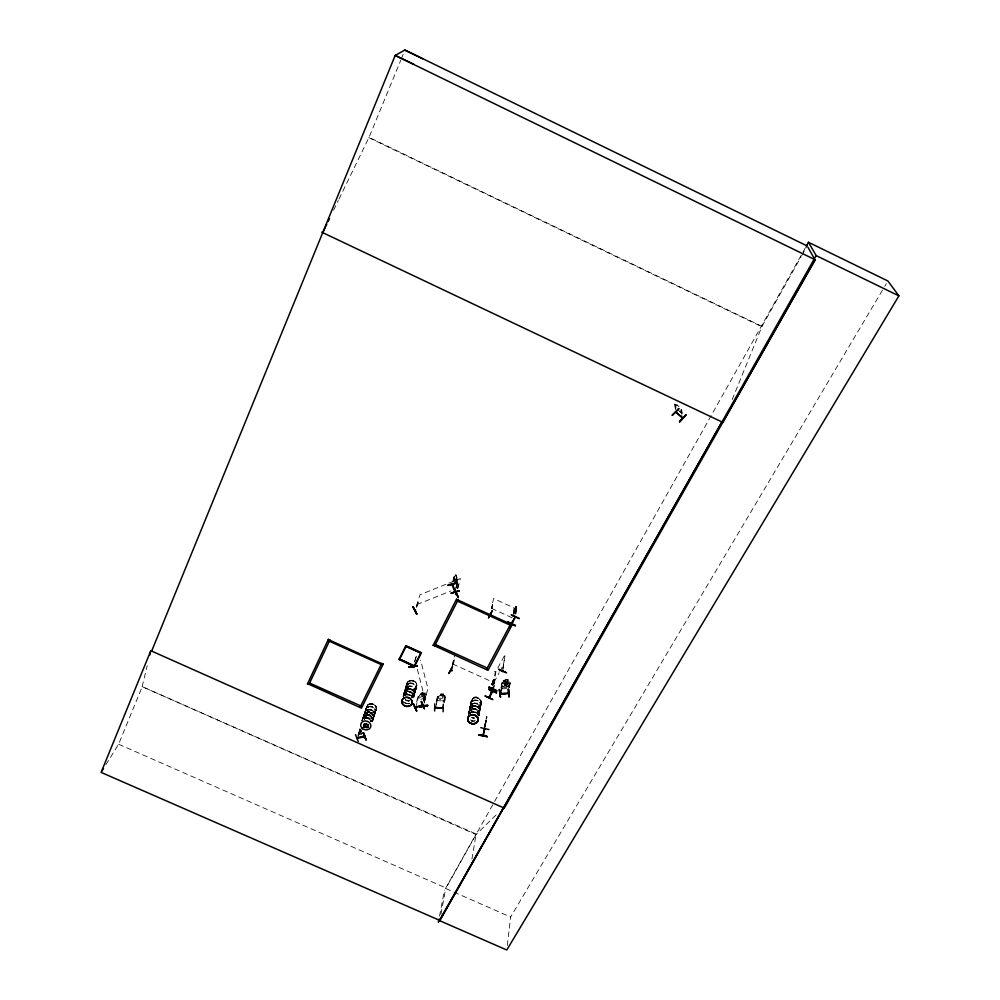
<?xml version="1.0" encoding="UTF-8"?>
<svg xmlns="http://www.w3.org/2000/svg" width="1000" height="1000" viewBox="0 0 1000 1000"><rect width="100%" height="100%" fill="white"/><g stroke="black" fill="none" stroke-linecap="round" stroke-linejoin="round"><path stroke-width="0.75" stroke-dasharray="5 3.75" d="M363.7 716.375L362.488 719.837A5.238 4.487 17.4 0 1 368.35 715.263A5.238 4.487 17.4 0 1 372.413 721.85M365.45 716L364.325 715.15M365.35 715.088L364.6 715.725M364.412 714.35L365.575 710.75M365.412 711.325L365.75 708.838M365.438 715.788C365.588 714.712 364.925 716.125 365.712 715.825M369.387 712.275C357.525 703.7 381.5 699.475 375.412 711.325M366.3 708.425L366.662 706.125L365.938 708.625M368.6 706.55L367.225 707.262M368.387 706.988L368.188 706.438M367.75 706.2L368.312 707.475M372.25 718.562L372.463 719.2L372.388 718.55M372.788 720.438L372.8 719.275M373.775 716.55L373.338 718.988M374.588 714.775L374.613 713.612M374.787 710.05L375.337 710.55L375.35 709.887M375.613 711.938L375.588 710.6M438.25 696.7L437.512 696.388L438.25 696.7L435.55 707.738M436.15 702.163L437.762 695.5L445.887 696.038M443.5 694.087L443.188 695.512L444.438 695.962L443.85 698.462L442.225 699.45L439.688 699.287L438.587 698.112L439.2 695.612L440.588 695.212M443.288 695.387L443.612 694.05L440.9 693.875L440.662 695.263L438.762 695.212M444.85 697.138L445.6 696.938L444.85 697.138L443.55 702.663M444.3 702.712L445.788 696.05L445.037 695.5M403.363 696.6L404.575 692.9M404.1 693.688L404.175 692.35M405.712 691.525L404.988 692.3M404.975 691.05L405.325 688.5L408.263 686.162M406.225 692.2L405.288 691.862L405.938 693.225M405.825 688.088L406.188 685.537L409.1 683.213M405.012 692.075L406.025 692.775L406.438 691.85M408.688 683.5L407.55 683.175M407.45 683.637L408.462 684.325L408.862 683.413M413.638 695.4L412.788 695.575L413.55 695.212M403.512 696.137A5.213 4.513 15.6 0 1 408.725 691.4A5.213 4.513 15.6 0 1 413.738 696.963L413.775 695.812M413.825 696L413.787 697.212A5.288 4.588 15.6 0 0 408.688 691.5A5.288 4.588 15.6 0 0 403.375 696.312M414.55 694.513L414.275 691.963L412.65 689.912M415.3 690.275L414.113 693.95L414.8 692.95M415.2 686.775L415.637 686.65M416.125 687.312L416.087 688.487L416.763 685.975M415.825 687.312L415.763 686.675L415.387 687.337M468.837 712.65L468.775 713.838A5.213 4.513 11.8 0 1 474.812 709.25A5.213 4.513 11.8 0 1 478.663 715.812M469.275 710.825L469.35 709.5M469.913 708.162L470.312 705.588L472.1 703.775M470.45 704.925L471.05 702.4L470.662 703.512C475.662 684.25 490.575 714.038 471.962 704.475A5.125 4.462 11.7 0 1 475.7 697.725A5.125 4.462 11.7 0 1 480.812 704.3L480.788 705.5L481.25 702.95M470.763 709.663C470.075 707.1 473.225 710.612 470.5 709.7M470.525 705.125L470.575 703.95L470.075 706.5L471.138 704.513M471.413 709.775L470.5 708.675M471.075 700.987L471.95 704.475M471.238 709.85L471.075 708.7M471.887 700.662L473.263 700.487M472.362 700.962C472.638 698.263 474.225 702.75 472 700.788M478.125 712.913L478.275 712.225L478.738 712.825M479.225 714.45L479.212 713.037M479.675 704.163L480.462 703.838M479.738 711.675L479.513 709.137L476.763 706.4M480.213 708.538L479.363 705.2M507.3 945.5L510.625 917.013L883.925 287.7M509.338 687.463L510.3 681.125M509.363 687.725L510.4 681.175L509.45 680.713M508.6 687.75L509.425 682.025L510.213 682.25L509.425 682.025M507.837 679.45L507.638 680.863L508.925 681.162L508.137 686.237L506.587 687.35L504 687.425L502.8 686.388L503.638 681.363L505.075 680.875L503.125 680.9L502.188 681.488L501.125 688.025M507.312 683.288L507.512 681.875L504.787 682.038M505.075 680.95L505.2 679.513L507.938 679.412L507.738 680.812L510.3 681.2M507.35 679.688L505.7 679.75M515.85 614.038L516.737 606.7L515.475 613.1M515.725 607.825L515.875 606.45L515.8 609.35L513.913 613.587M515.575 613.913L516.9 605.875L513.212 612.625L513.663 611.462M501.25 687.487L502.188 681.488M513.475 613.725L514.513 609.888M501.413 690.475L502.762 682.262L502 682.288L502.762 682.262M514.712 608.663L514.562 609.963L514.888 608.5M501.213 692.1L502.788 682.513M515.6 607.137L514.812 608.9M503.013 669.438L504.212 660.475L502.812 668.138M471.938 859.163L476.112 834L142.15 686.637L476.012 834.562L497.987 813.138M513.35 612.188L514.062 607.9L493.525 598.513L491.525 608.625M502.738 669.312L505.275 654.112L495.887 671.637L493.587 684.4M494.125 683.925L494.913 677.812L493.963 684.225M485.337 726.587L486.688 717.4M492.775 684.112L493.212 681.625L491.7 686.112M493.375 681.225L493.562 679.75L492.425 681.9M493.188 684.212L495.375 671.75L491.213 669.862M493.512 683.637L494.137 679.8M484.562 727.075L486.775 716.475L486.4 718.425M492.6 681.737L492.188 683.225M484.65 727.087L486.7 716.45L484.5 727.588M492.238 685.387C491.35 683.225 495.163 676.762 493.562 677.9M485.075 726.525L486.775 716.475M492.362 685.163L493.675 677.675M440.887 914.325L445.838 887.938L476.112 834M478.488 712.225L478.325 712.788M478.837 716L479.062 714.7L478.675 715.788M479.175 714.188L480.125 709.013M480.238 708.512L480.688 705.975M439.538 916.1L444.425 890.263M486.2 720.188L484.75 726.375M486.112 720.163L484.475 727.75M486.2 718.725L486.488 717.712M492 608.55L492.475 604.237L491.875 608.8M491.65 608.387L492.475 604.237M485.25 724.137L485.288 723.625M468.575 713.962L468.825 712.675M468.938 712.163L469.963 707.013M485.588 722.537L486.037 720.275M485.825 720.55L485.562 722.163M486.388 717.925L486.637 716.787M486.975 717.463L486.55 718.037M453.263 664.525L454.412 659.9L453.6 659.812L454.412 659.9M443.55 702.412L444.85 696.888M452.225 665.675L454.738 654.987M452.337 665.45L453.725 659.587M142.15 686.637L147.2 665.688M440.662 695.337L440.988 694M436.238 704.725L438.263 696.438M457.85 588.362L460.363 578.513L447.375 583.737M457.15 588.638L458.05 584.338L458.888 584.312L458.05 584.338M457.725 588.112L458.75 584.062M455.363 589.862L456.438 585.675M456.075 587.837L456.8 585.05M456.863 584.675L457.675 581.5L455.163 574.587M456.362 587.75L457.525 581.5M424.387 702.887L426.3 694.275L423.938 702.262M457.062 577.413L456.488 582.438M423.625 700.975L425.712 693.238L424.925 692.975L418.225 695.512L416.225 703.525M423.738 701.225L425.425 694.1L423.413 700.062M424.113 702.925L427.887 688.425L420.637 660.2M456.763 577.225L456.163 575.75M456.662 578.612L456.112 575L457.1 577.45M453.363 581.138L454.55 574.925L455.737 576.312L456.025 575.025M452.713 581.838L454.7 574.125M420.9 694.275L419.55 695.113L418.875 697.613L419.825 698.3L423.688 696.1L424.35 693.6L423.225 693.55L423.675 692.15L421.188 692.925L420.875 694.338L421.225 693.012M453 581.75L454.825 574.837M453.638 581.05L454.825 575.6M415.812 707.45L418.675 696.188M413.75 696.963L415.138 691.912M415.288 691.413L415.962 688.938M405.25 692L406.238 691.575M414.475 661.9L416.25 655.738M414.762 661.862L416.438 656.05M403.025 696.712L403.375 695.45M403.537 694.95L404.988 689.912M405.138 689.412L405.85 686.95M406 686.45L406.7 684M493.212 685.075L493.825 683.062M512.837 616.475L516.362 609.175M416.575 607.013L418.675 600.163M416.7 607.263L418.812 600.413M416.438 606.163L419.95 594.775L445.925 584.325M363.837 714.6L363.762 718.225M367.95 707.487L367.55 706.538M367.163 727.962L368.35 724.3M367.275 728.025L368.438 724.262M376.037 710.263A5.088 4.375 17.4 0 0 370.788 703.737A5.088 4.375 17.4 0 0 367.388 710.55A5.088 4.375 17.4 0 0 376.037 710.263L376.45 709.25L372.45 721.475A5.162 4.425 17.4 0 0 369.1 715.15A5.162 4.425 17.4 0 0 362.7 718.375M375.613 711.975L374.412 714.175M366.5 728.162L367.425 725.35L368.2 725.425L367.425 725.35M364.775 728.15L365.838 724.862L363.5 725.387M366.463 723.125L366.012 724.488L367.738 724.05M363.675 725.013L364.125 723.65L363.612 724.987L367.7 723.975M364.438 723.713L365.788 723.825M360.875 729.375L360.025 731.95L360.925 732.8M404.125 692.45L405.262 690.188L407.45 688.9A5.162 4.487 15.6 0 1 414.175 691.888A5.162 4.487 15.6 0 1 411.275 697.575M407.388 683.5L408.15 683.088M407.762 683.325L407.975 684.038M408.688 683.838L407.863 683.975M359.975 728.487L358.625 734.587L361.65 733.975M357.9 735.588L360.15 728.288M357.663 738.25L360.375 729.538M362.875 717.788L362.025 720.362A5.175 4.425 17.3 0 1 362.7 719.4M363.05 717.275L364.75 712.15M364.938 711.637L365.763 709.125M413.387 695.588L412.863 695.188M412.463 697.438L414.588 694.388M469.762 708.363L469.325 709.613C470.25 705.238 476.438 704.775 478.85 708.15M469.325 711.087L468.713 713.625A5.3 4.588 11.8 0 1 474.888 708.838A5.3 4.588 11.8 0 1 478.8 715.512M480.3 707.087A5.15 4.475 11.7 0 0 475.163 700.462A5.15 4.475 11.7 0 0 471.45 707.375L470.513 705.062L471.438 707.275A5.15 4.475 11.7 0 0 480.3 707.087L480.925 704.538L479.938 702.175M480.863 705.763L478.7 708.688M479.738 710.1L480.05 706.35M479.325 712.812L479.825 710.35L478.875 708.037M479.237 714.488L478.812 715.612A5.3 4.588 11.8 0 0 474.862 709A5.3 4.588 11.8 0 0 468.738 713.688M105.875 764.712L118.612 744.225L142.45 686.162M338.963 199.112L369.038 137.375L400.838 60.025M401.425 58.6L403.188 54.3M732.2 399.55L761.988 326.388L369.038 137.375M491.562 684.712L492.212 683.188M333.55 210.287L338.288 200.5M515.962 606.487L514.763 608.737M492.525 682.175L493.212 680.888M491.488 684.712L494.412 679.388M494.012 682.35L499.125 672.812M499.862 671.45L503.512 664.638M805.425 247.7L445.737 888.512L510.625 917.013M761.988 326.388L801.137 256.663M801.888 255.325L806.413 247.275M884.712 286.363L886.312 283.675M365.75 708.8L367.587 707.075M365.9 708.675L366.575 707.738M361.987 720.413L362.675 719.463M373.45 717.212L374.65 715L373.625 711.475L374.312 712.562M373.387 718.888L370.513 721.225A5.112 4.387 17.4 0 0 373.188 715.75A5.125 4.4 17.4 0 0 366.6 712.788A5.125 4.4 17.4 0 0 363.812 718.375A5.112 4.387 17.4 0 1 366.6 712.8A5.112 4.387 17.4 0 1 373.188 715.75A5.125 4.4 17.4 0 1 370.412 721.325M406.325 685.387L407.025 684.425M405.337 688.475L406.175 687.375M404.538 691.312L405.238 690.312M413.438 696.65L414.188 695.55M470.913 702.537L472.7 700.75M469.175 711.225L470.988 709.425M468.663 714.225L470.375 712.513M480.225 705.125L480.95 704.15M479.05 711.012L479.875 709.963A5.263 4.562 11.7 0 0 474.6 703.238A5.263 4.562 11.7 0 0 470.812 710.275A5.263 4.562 11.7 0 0 479.837 709.987L478.088 711.737M478.862 712.613L478.363 712.288M478.625 713.688L477.587 714.562L479.363 712.7M424.775 696.838L423.562 698.45L417.7 700.288L417.287 699.188M423.488 698.337L424.663 696.775M493.288 681.188L493.787 680.562M509.85 684.75L508.7 686.125L502.225 686.35M508.638 686.075L509.75 684.675M365.763 727.35L364.975 727.438M675.387 409.3L674.788 404.087M676.075 408.075L675.15 404.487L675.85 408.312L675.037 406.575M674.8 404.237L677.062 405.788L676.963 404.862M681.413 409.975L681.7 412.488M681.938 413.6L681.188 409.738L682.075 417.463M362.7 729.338L360.487 731.3L361.238 731.2M368.425 707.288L367.188 707.038M365.45 710.825L367.612 709.562M364.363 715.025L365.3 714.875M363.575 716.462L365.75 715.188M375.425 711.338L373.3 712.575M373.512 714.887L374.538 714.1M405.225 690.3L407.425 689.025M372.537 717.925L373.575 717.138M404.45 692.987L406.675 691.675L405.45 692.2M371.688 720.725L372.7 719.862M413.162 694.663L414.212 693.863M412.45 697.425L413.488 696.538M505.65 685.413L502.975 686.888L505.037 685.238L503.562 683.763L505.625 684.925L508.162 683.637L506.175 685.225L507.788 686.712L505.625 685.288M472.725 701.075L472.938 700.062M470.462 707.475L474.038 705.987L476.725 706.538M478.663 708.7L479.688 707.913M508.537 683.65L507 684.762L504.438 684.862L503.225 683.838L504.65 683.4M485.037 724.725L485.825 720.575M501.737 683.913L504.65 683.325M413.612 689.438C420.175 687.675 415.462 678.325 409.837 680.588C403.3 682.412 407.987 691.7 413.625 689.463M368.075 707.163L367.45 707.013M405.8 694.7L404.588 695.212A5.312 4.6 15.6 0 1 412.638 697.775L411.962 696.65M412.837 692.163C415.913 691.5 417.25 687.5 415.175 685.138M412.013 695.15L413.212 694.65M364.725 718.263L363.537 718.763A5.25 4.5 17.3 0 1 371.5 721.3L370.825 720.2M372.388 715.35L373.562 714.862M371.413 718.388L372.587 717.9M370.55 721.112L371.725 720.625M416.925 604.55L450.85 590.962M425.538 694.338L424.738 694.312M365.525 725.6L363.175 726.112L365.625 725.537M363.55 726.325L365.062 726L363.4 726.775M362.738 727.262L367.575 726.925L366.763 726.612M362.75 727.55L366.838 726.637M363.537 732.45L359.062 733.4L358.738 732.188L359.175 733.425M358.7 734.525L364.55 733.275M409.837 680.612L411.15 680.413M407.413 689L411.475 689.212L414.575 693.288M405.55 691.688L406.3 692.025M367.663 706.488L368.325 706.875M367.975 712.138L365.487 712.837L363.787 714.7L367.975 712.15L373.3 712.6M426.463 694.925L426.012 694.312M505.213 679.587L507.938 679.412M503.137 680.975L509.5 680.75M504.6 683.787L507.163 683.7L504.575 683.85M509.988 683.6L502.688 683.325M501.788 688.825L508.275 688.575M443.188 695.512L444.988 695.625M408.75 688.8L410.125 688.913M365.988 724.412L367.088 724.587L366.262 727.138L365.188 726.7M424.913 693.1L425.625 693.288M508.525 683.75L507.212 683.337L509.1 683.238M410.15 688.8L411.438 689.325M372.1 703.812L373.387 704.212M369.288 712.362L372.713 714.4L373.713 716.675L371.8 713.35M366.788 726.688L367.488 726.963M118.612 744.225L445.838 887.938M452.625 663.962L493.5 682.45M491.575 608.387L512.413 617.913M674.725 404.15L675.575 404.5M368.738 137.625L762.138 326.85M370.637 712.663L371.763 713.475M679.112 406.7L676.888 404.775L677 405.863L675.913 405.2L676.087 406.938M681.125 412.675L676.988 409.087L681.175 412.762M675.475 404.513L677 405.863M681.587 410.5L680.975 409.975L681.325 413.062M360.487 730.863L361.388 731.7M420.45 694.362L423.837 697.962M364.562 719.163A5.138 4.412 17.4 0 1 365.9 712.788A5.125 4.4 17.4 0 1 373.1 715.1A5.125 4.4 17.4 0 1 370.5 721.05A5.138 4.412 17.4 0 0 373.113 715.088A5.138 4.412 17.4 0 0 365.9 712.788A5.125 4.4 17.4 0 0 364.562 719.163L363.462 716.925M371.825 717.113L372.5 718.213M366.388 713.438A5.175 4.45 17.4 0 1 369.85 706.513A5.175 4.45 17.4 0 1 375.188 713.15A5.175 4.45 17.4 0 1 366.388 713.438L365.375 711.188M365.387 716.6A5.125 4.4 17.4 0 1 368.812 709.762A5.125 4.4 17.4 0 1 374.1 716.325A5.125 4.4 17.4 0 1 365.387 716.6L364.363 714.212M374.613 708.45L375.625 710.725M406.112 689.137L406.788 690.25A5.15 4.487 15.6 0 0 415.588 690.05A5.15 4.487 15.6 0 0 410.337 683.4A5.15 4.487 15.6 0 0 406.8 690.35M414.35 688.088L415.363 690.425M412.8 693.625L413.825 695.975M406.9 686.413L407.562 687.5M415.913 682.55L416.562 683.65M470.163 709.188L470.838 710.312M469.613 711.912L470.25 713.125M470.225 713.138L469.3 710.713M478.3 710.863L478.975 712M477.713 713.95L478.387 715.088M501.6 685.05L502.3 686.3M501.863 688.775L501.15 687.5M455.75 582.15L454.562 577.675M454.837 581.625L453.862 577.288L455.688 583.975M359.688 729.638L360.012 730.837M417.337 699.075L417.762 700.225M372.475 718.162L372.463 721.775A5.238 4.487 17.4 0 0 369.062 715.275A5.238 4.487 17.4 0 0 362.562 718.538M405.775 687.938L406.15 689.2M404.925 690.9L405.275 692.225M404.137 693.562L404.438 694.887M359.775 729.613L360.125 730.863M469.85 707.975L470.275 709.412M478.925 711.912L479.288 713.213M417.3 669.212L425.062 699.25M416.15 656.087L416.325 656.75M681.812 410.275L682.163 413.363M681.338 409.925L681.625 412.425M675.15 404.487L675.612 409.062M364.613 718.988A5.138 4.4 17.4 0 1 365.95 712.625A5.138 4.4 17.4 0 1 373.162 714.925A5.138 4.4 17.4 0 1 370.562 720.888A5.15 4.425 17.4 0 0 373.162 714.975A5.112 4.387 17.4 0 0 365.962 712.638A5.15 4.425 17.4 0 0 364.575 719.062M364.625 718.988A5.112 4.387 17.4 0 1 365.962 712.638A5.15 4.425 17.4 0 1 373.162 714.975A5.112 4.387 17.4 0 1 370.55 720.863M368.5 727.288A5.175 4.438 17.3 0 1 363.438 726.275M364.637 718.675A5.175 4.438 17.3 0 1 367.262 718.587M368.562 719A5.175 4.438 17.3 0 1 371.312 721.663M368.638 727.013A5.25 4.5 17.3 0 1 363.5 725.987M361.9 720.512A5.25 4.5 17.3 0 1 362.575 719.538M365.637 723.737A5.238 4.487 17.4 0 0 366.938 724.15A5.15 4.425 17.4 0 1 365.613 723.85M368.663 726.762A5.175 4.425 17.3 0 1 363.612 725.763M363.65 718.65A5.175 4.425 17.3 0 1 371.475 721.137M362.525 720.062A5.15 4.425 17.4 0 1 368.275 715.512A5.15 4.425 17.4 0 1 372.275 721.988M366.987 724A5.238 4.487 17.4 0 1 365.688 723.575M475.538 712.525A5.175 4.487 11.7 0 0 479.487 705.938A5.175 4.487 11.7 0 0 470.812 705.238A5.175 4.487 11.7 0 0 474.188 712.425A5.238 4.525 11.8 0 0 471.525 712.425M480.812 704.3A5.125 4.462 11.7 0 1 472.013 704.6A5.112 4.45 11.7 0 1 475.7 697.725A5.112 4.45 11.7 0 1 480.8 704.3A5.112 4.45 11.7 0 1 472.025 704.587M470.4 712.8A5.175 4.487 11.7 0 1 471.6 706.575A5.175 4.487 11.7 0 1 478.775 707.987A5.175 4.487 11.7 0 1 477.562 714.225M477.537 714.425A5.188 4.5 11.7 0 0 478.75 708.188A5.188 4.5 11.7 0 0 471.562 706.762A5.188 4.5 11.7 0 0 470.35 713A5.238 4.525 11.8 0 0 469.325 713.688M472.488 721.237A5.238 4.525 11.8 0 1 471.188 720.825A5.312 4.6 11.8 0 0 475.225 721.038M477.587 714.362A5.238 4.525 11.8 0 1 478.225 715.45M469.3 713.462A5.312 4.6 11.8 0 1 475.575 712.513M476.75 713.213A5.312 4.6 11.8 0 1 478.338 715.25M470.312 713.263A5.175 4.487 11.7 0 1 471.512 707.025A5.175 4.487 11.7 0 1 478.688 708.45A5.175 4.487 11.7 0 1 477.475 714.675M474.487 718.125A5.3 4.588 11.8 0 1 471.8 717.588A5.213 4.513 11.8 0 0 474.438 718.225M475.262 720.625A5.225 4.525 11.8 0 1 470.138 719.613M468.713 714.137A5.225 4.525 11.8 0 1 475.613 712.237M476.763 712.925A5.225 4.525 11.8 0 1 478.325 714.925M474.513 717.962A5.3 4.588 11.8 0 1 471.825 717.438M408.025 694.925A5.175 4.5 15.6 0 1 406.675 687.288A5.175 4.5 15.6 0 1 414.988 689.938A5.175 4.5 15.6 0 1 409.312 695.337A5.25 4.562 15.6 0 0 415.112 689.75A5.25 4.562 15.6 0 0 406.662 687.05A5.25 4.562 15.6 0 0 408.038 694.825M404.588 694.762A5.175 4.5 15.6 0 1 407.062 689.2A5.175 4.5 15.6 0 1 413.738 691.325A5.175 4.5 15.6 0 1 412.413 697.25M404.65 694.587A5.162 4.487 15.6 0 1 407.525 688.9M409.663 703.6A5.312 4.6 15.6 0 1 408.325 703.812M406.95 703.7A5.312 4.6 15.6 0 1 403.5 701.65M404.412 702.862A5.238 4.537 15.6 0 1 403.462 701.95M405.725 695.1A5.238 4.537 15.6 0 1 411.812 697.038M409.137 700.925A5.288 4.588 15.6 0 1 405.288 699.688M403.338 696.475A5.288 4.588 15.6 0 1 408.638 691.65A5.288 4.588 15.6 0 1 413.738 697.312M409.675 703.363A5.225 4.525 15.6 0 1 403.625 701.425M404.7 695.1A5.225 4.525 15.6 0 1 412.6 697.625M409.075 701.025A5.213 4.513 15.6 0 1 405.288 699.812M403.363 696.637A5.213 4.513 15.6 0 1 408.587 691.9A5.213 4.513 15.6 0 1 413.6 697.475M409.175 700.763A5.288 4.588 15.6 0 1 406.5 700.238M409.225 700.512A5.213 4.513 15.6 0 1 406.587 700M404.513 695.037A5.175 4.487 15.6 0 1 406.987 689.475A5.175 4.487 15.6 0 1 413.65 691.6A5.175 4.487 15.6 0 1 412.325 697.525M436.875 699.1L437.388 700.588L443.787 701.012L445.037 699.725L443.738 700.962L437.463 700.462L436.875 699.1M507.562 681.213L506.75 686.275L504.175 686.35L505 681.312L507.562 681.213M506.938 682.237L505.213 682.725L506.938 682.237M515.562 608.188L514.075 612.6L515.562 608.188M443 694.287L441.275 694.625L443 694.287M443.088 695.875L442.488 698.375L439.95 698.213L440.55 695.7L443.088 695.875M456.562 579L455.988 581.2L455.062 578.913L455.637 576.712L456.562 579M423.1 692.575L421.5 693.487L423.1 692.575M423.1 693.988L422.45 696.488L420.112 697.225L420.788 694.725L423.1 693.988M494.312 680.312L494.25 681.025L494.312 680.312M681.762 412.413L681.112 412.825L681.688 412.35M365.387 716.6A5.112 4.4 17.4 0 0 374.087 716.325A5.112 4.4 17.4 0 0 368.812 709.762A5.112 4.4 17.4 0 0 365.387 716.6M365.438 716.3A5.2 4.462 17.4 0 0 374.275 716.025A5.2 4.462 17.4 0 0 368.913 709.362A5.2 4.462 17.4 0 0 365.438 716.3M367.4 710.537A5.062 4.363 17.4 0 0 376.012 710.263A5.062 4.363 17.4 0 0 370.788 703.763A5.1 4.387 17.4 0 0 367.35 710.65A5.1 4.387 17.4 0 0 376.012 710.362A5.1 4.387 17.4 0 0 370.75 703.825A5.062 4.363 17.4 0 0 367.4 710.537M367.325 710.788A5.062 4.35 17.4 0 0 375.925 710.512A5.062 4.35 17.4 0 0 370.712 704.025A5.062 4.35 17.4 0 0 367.325 710.788M365.562 716.087A5.112 4.4 17.4 0 0 374.25 715.812A5.125 4.4 17.4 0 0 368.975 709.25A5.125 4.4 17.4 0 0 365.55 716.1A5.125 4.4 17.4 0 0 374.263 715.812A5.112 4.4 17.4 0 0 368.975 709.262A5.112 4.4 17.4 0 0 365.562 716.087M366.4 713.575A5.1 4.387 17.4 0 0 375.062 713.288A5.1 4.387 17.4 0 0 369.8 706.75A5.1 4.387 17.4 0 0 366.4 713.575M366.438 713.275A5.175 4.45 17.4 0 0 375.238 712.987A5.175 4.45 17.4 0 0 369.9 706.35A5.175 4.45 17.4 0 0 366.438 713.275M366.562 713.062A5.1 4.387 17.4 0 0 375.213 712.788A5.1 4.387 17.4 0 0 369.963 706.25A5.1 4.387 17.4 0 0 366.562 713.062M472.062 704.338A5.125 4.462 11.7 0 0 480.863 704.05A5.125 4.462 11.7 0 0 475.75 697.463A5.125 4.462 11.7 0 0 472.062 704.338M471.425 707.237A5.238 4.55 11.7 0 0 480.4 706.938A5.238 4.55 11.7 0 0 475.188 700.225A5.238 4.55 11.7 0 0 471.425 707.237M470.95 709.9A5.175 4.487 11.7 0 0 479.825 709.613A5.175 4.487 11.7 0 0 474.663 702.987A5.175 4.487 11.7 0 0 470.95 709.9M471.55 706.862A5.15 4.475 11.7 0 0 480.387 706.575A5.15 4.475 11.7 0 0 475.262 699.963A5.15 4.475 11.7 0 0 471.55 706.862M407.65 687.375A5.138 4.475 15.6 0 0 416.413 687.075A5.138 4.475 15.6 0 0 411.188 680.45A5.138 4.475 15.6 0 0 407.65 687.375A5.125 4.462 15.6 0 0 416.4 687.075A5.125 4.462 15.6 0 0 411.188 680.462A5.125 4.462 15.6 0 0 407.663 687.387M407.575 687.638A5.138 4.475 15.6 0 0 416.337 687.325A5.138 4.475 15.6 0 0 411.112 680.7A5.138 4.475 15.6 0 0 407.575 687.638M407.6 687.625A5.112 4.45 15.6 0 0 416.325 687.325A5.112 4.45 15.6 0 0 411.112 680.725A5.112 4.45 15.6 0 0 407.6 687.625M406.775 690.225A5.238 4.55 15.6 0 0 415.712 689.912A5.238 4.55 15.6 0 0 410.375 683.162A5.238 4.55 15.6 0 0 406.775 690.225M406.087 692.825A5.175 4.487 15.6 0 0 414.9 692.525A5.175 4.487 15.6 0 0 409.637 685.863A5.175 4.487 15.6 0 0 406.087 692.825M406.938 689.862A5.15 4.475 15.6 0 0 415.725 689.55A5.15 4.475 15.6 0 0 410.475 682.913A5.15 4.475 15.6 0 0 406.938 689.862"/><path stroke-width="1.5" d="M434.675 711.012L434.712 703.812M443.25 704.225L443.125 711.762M415.513 610.1L415.05 610.7L415.075 609.913M490.838 614.425L490.913 614M511.613 623.538L511.037 624.062L511.3 623.3M511.025 624L511.75 622.65M455.875 594.025L455.675 594.45M493.162 689.112L493.4 688.5M483.35 734.587L483.113 735.713L483.25 734.638M484.55 728.85L483.062 735.55M675.713 412.175L682.7 417.962M415.075 707.712L415.887 707.425L415.025 707.025M508.7 689.287L509.038 696.587M508.462 692.463L508.438 693.288L507.688 692.688M508.65 692.537C509.513 694.45 497.45 695.025 501.1 692.913M508.963 696.812L508.275 689.087L509.087 696.775M519.225 618.6L511.337 614.987M507.788 693.263L507.875 692.487M514.763 617.337L515.475 616.475M508.5 692.938L500.325 693.575L500.35 692.75M511.887 623.312L512.15 622.75M500.913 693.55L500.938 692.725M433.175 645.15L488 670.362L512.312 624.475M509.637 627.5L513.4 620.35L509.663 627.275M502.625 671.6L502.788 670.875M499.325 689.613L500.5 697.1L499.288 689.638M510.775 623.787L486.55 669.338M502.238 671.513L502.388 670.788M510.062 625.138L457.45 601.125M502.512 670.75L502.725 671.325M488.963 729.562L480.763 727.65M507.625 621.95L515.513 625.55L507.663 621.763M498.713 669.438L506.562 672.788L498.8 669.237M493.338 688.425L493.175 688.725M484.862 729.475L485.075 728.288M492.475 688.375L492.212 689.137M492.35 690.85L492.337 691.95L492.775 690.875M492.6 688.512L491.675 688.9L491.825 688.162M488.938 697.2L492.5 690.75M492.975 688.3L493.3 688.85M489.25 697.425L489.5 697.312M489.188 696.737L488.862 697.6M489.575 696.825L489.212 697.812L492.725 691.312M490.775 692.362L494.275 685.713M491.725 688.238L492.225 689.112M483.638 734.638L483.525 735.65M484.787 728.225L484.538 729.425L484.712 728.637M489.137 687.125L496.8 690.85L489.15 687.113M485.138 696.125L492.85 699.575L485.2 695.875M806.188 246.35L808.462 242.275L887.9 280.988L898.888 295.863L506.775 950L439.688 920.688L721.888 421.912M487.25 668.025L435.363 644.525M438.963 919.137L438.387 922.175L503.488 807.788M364.637 736.688L363.775 736.6M487.362 736.663L479.2 734.613L479.062 735.238M490.363 614.625L490.525 613.9M488.55 617.875L492.262 610.7L488.562 617.663M479.075 735.212L487.362 736.637L479.137 734.912M483.113 735.612L484.7 728.713M443.1 707.987L442.425 707.825M451.962 670.062L451.75 670.85L451.425 669.812M443.013 707.5L443 708.312L434.888 707.738M442.35 707.525L442.337 708.238M442.438 707.45L442.337 707.9M149.725 655.2L150.812 650.713L151.662 651.087L395.188 55.425L404.95 50L807.163 245.938M434.812 707.013L434.888 707.775L434.988 706.95M435.525 707.763L435.575 706.988M454.913 590.112L458.35 597.4M458.15 599.763L434.7 645.837M433.088 645.487L456.6 599.062M459.288 590.85L451.1 593.263L459.288 590.887M456.225 593.45L455.675 594.388L455.688 593.663M421.463 701.55L424.363 708.462M455.387 591.487L452.325 584.075M458.4 597.388L454.95 590.125M422.537 704.65L421.925 705.612L422.55 705.05M422.762 704.938L415.112 707.663L415.15 706.912M423.537 704.875L423.325 706.062L423.15 705.325M451.15 593.062L459.312 590.712M422.163 705.163L422 704.812M421.5 701.575L424.412 708.637M492.025 691.725L492.438 691.162M511.438 623.7L515.1 616.8M416.662 710.812L413.4 703.838L416.637 710.812M448.038 585.45L456.163 583.162M415.213 707.663L415.688 706.75M415.8 706.8L415.775 707.175M489.087 687.337L496.788 690.875M420.75 653.012L406.037 646.363L420.75 653.012L414.263 665.95L399.675 659.112L414.263 665.95M421.375 652.837L405.788 645.788L421.375 652.837L414.513 666.525L399.062 659.3L414.513 666.525M413.2 666.2L413.3 667.412L413.7 666.825M413.488 666.15L413.3 667.412L413.088 666.587M409.113 667.15L417.413 665.738L409.15 666.888M413.05 606.725L416.812 614.15L413.038 606.725M414.95 610.05L415.487 610.062M366.012 739.825L363.65 732.962M356.925 737.763L364.487 736M364.5 736.8L364.6 736.05M363.95 736.112L363.812 736.912M363.237 733.075L366.05 740.013L363.675 732.975M358.263 741.55L355.513 734.613M307.562 683.662L361.488 708.188L383.275 663.95M381.138 664.575L329.338 641.237M357.65 737.987L356.987 738.475L357.062 737.663M381.775 663.275L360.125 707.175M356.925 738.462L357.6 737.537M357.663 738.25L357.713 737.588M360.75 705.913L309.65 683.05M515.425 617.038L511.825 623.7M415 707.412L422.625 705.088M329.95 639.913L309.05 684.325M307.413 684L328.438 639.237M364.538 736.737L357.062 738.425M515.312 625.913L507.45 622.288M322.725 232.65L326.788 224.262M328.137 221.462L329.5 218.675M398.988 659.513L405.788 645.788M399.613 659.338L406.037 646.363M452.45 666.762L448.875 673.45L452.413 666.775M439.688 920.688L816.162 255.588L808.462 242.275M815.288 259.825L722.8 422.35L321.763 232.188M101.9 771.112L103.488 768.55M511.375 614.888L519.288 618.475M434.712 707.425L435.475 707.4M488.75 689.375L496.475 692.837M416.562 711L413.3 704.05M423.612 705.913L423.45 705.225M672.1 415.188L678.65 408.5M676.363 412.675L675.85 412.062M676.6 412.525L682.387 417.95M679.45 421.538L685.95 414.738L679.775 421.838M434.888 707.4L443.013 707.987M412.887 606.95L416.812 614.15M451.213 670.238L451.987 670.6M456.025 582.85L447.837 585.275L456.225 583.062M500.387 697.075L499.725 689.412M454.625 590.225L458.3 597.6M456.15 593.85L455.675 594.388M409 666.725L417.35 665.987L409.1 667.038M427.663 705.863L419.5 706.963L427.55 705.487M413.587 667.212L413.425 666.562L413.212 667.262M439.738 920.4L101.112 772.387L150.85 650.625L151.688 651M150.812 650.713L504.3 808.15L814.95 259.662L395.188 55.425L413.938 64.388M328.3 639.562L383.175 664.287M456.525 599.362L512.263 624.8M404.688 50.15L422.663 58.75M816.162 255.588L898.888 295.863M672.425 415.325L679.013 408.825M685.987 414.862L679.762 421.812M681.812 417.537L681.812 417.4M807.875 247.188L814.237 258.412M421.138 701.625L424.3 708.7M451.987 584.6L455 592.025M419.5 707C426.788 704.175 433.888 705.163 419.425 706.663M496.475 692.7L488.775 689.225L496.475 692.7M361.712 727.788A5.175 4.425 17.3 0 0 370.487 727.525A5.175 4.425 17.3 0 0 365.15 720.925A5.175 4.425 17.3 0 0 361.712 727.788M468.587 721.825A5.238 4.537 11.8 0 0 477.575 721.55A5.238 4.537 11.8 0 0 472.35 714.85A5.238 4.537 11.8 0 0 468.587 721.825M468.638 721.65A5.225 4.525 11.8 0 0 477.6 721.363A5.238 4.525 11.8 0 0 472.388 714.663A5.238 4.525 11.8 0 0 468.625 721.637A5.238 4.525 11.8 0 0 477.612 721.363A5.225 4.525 11.8 0 0 472.388 714.675A5.225 4.525 11.8 0 0 468.638 721.65M402.8 704.312A5.225 4.525 15.6 0 0 411.712 704.013A5.238 4.537 15.6 0 0 406.375 697.288A5.238 4.537 15.6 0 0 402.788 704.312A5.238 4.537 15.6 0 0 411.725 704.013A5.225 4.525 15.6 0 0 406.375 697.3A5.225 4.525 15.6 0 0 402.8 704.312"/></g></svg>
